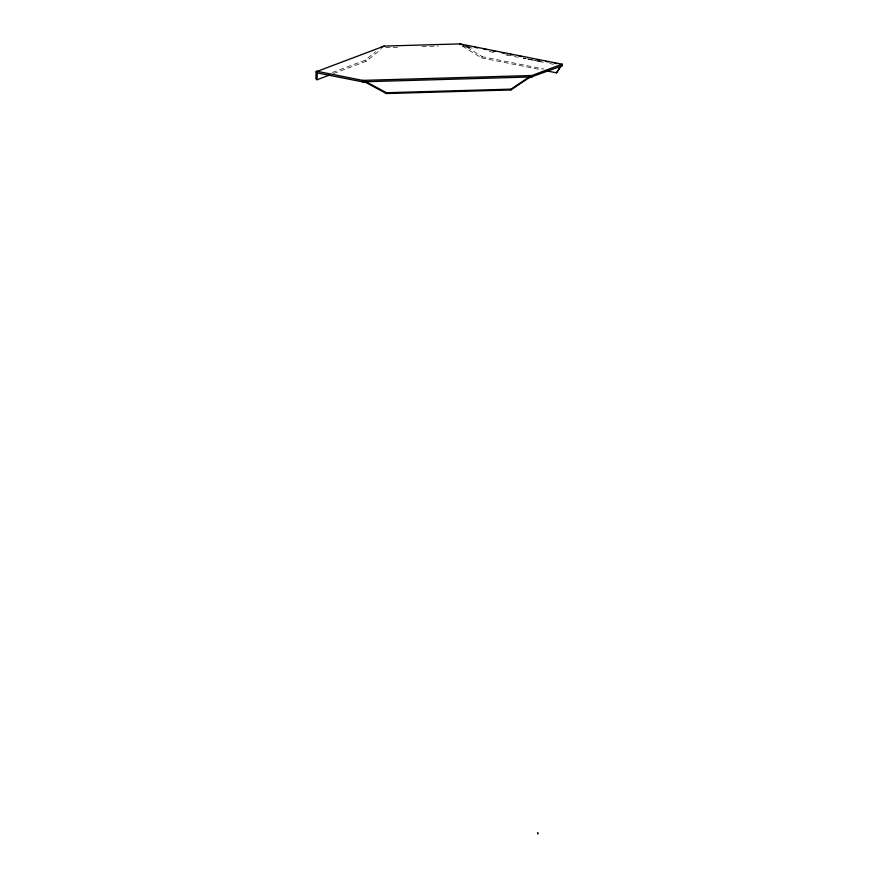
<?xml version="1.0" encoding="UTF-8"?>
<svg xmlns="http://www.w3.org/2000/svg" width="878" height="878" viewBox="0 0 878 878"><rect width="100%" height="100%" fill="white"/><g stroke="black" fill="none" stroke-linecap="round" stroke-linejoin="round"><path stroke-width="0.66" stroke-dasharray="4.39 3.29" d="M462.41 46.095L481.418 57.893L482.373 56.763L544.064 69.044M332.334 72.501L365.281 60.143L375.63 51.725M333.464 73.565L366.4 61.208L380.887 49.42M385.574 47.61L400.434 47.182M422.055 46.556L438.265 46.084M465.911 46.611L469.862 47.401M523.365 58.047L526.054 58.574M527.393 58.848L531.431 59.649M507.067 54.853L511.007 55.632M531.969 59.803L535.909 60.582M537.215 60.845L541.144 61.625M462.75 46.249L466.525 46.995M467.787 47.247L474.087 48.499M489.2 51.506L494.237 52.515M505.585 54.765L508.099 55.27M514.398 56.521L518.174 57.279M523.222 58.277L525.735 58.782M528.26 59.276L538.335 61.284M539.597 61.537L543.372 62.283M549.672 63.545L553.458 64.292M481.418 57.893L541.77 69.9M466.997 47.171L482.373 56.763M365.281 60.143L366.4 61.208"/><path stroke-width="1.32" d="M537.863 834.056L538.038 832.904M329.656 74.992L316.991 79.744L317.276 72.83L316.157 71.766L316.684 71.228L363.931 80.666L386.496 92.728L511.007 89.139L530.586 76.024L562.129 64.149L556.52 72.841L547.137 70.964M366.027 82.532L366.159 81.709L529.072 77.012L528.94 77.824L510.875 89.962L386.364 93.551L366.027 82.532L316.969 72.874L316.947 71.316M386.364 93.551L386.496 92.728M510.875 89.962L511.007 89.139M556.52 72.841L561.251 65.521M537.621 832.97L537.534 833.057M561.492 65.235L561.975 64.665M463.705 45.118L459.874 43.9L384.213 46.084L316.157 71.766L315.871 78.68L316.991 79.744M459.874 44.679L459.874 43.9L562.107 64.237L562.118 65.806L528.94 77.824M561.009 65.795L562.118 65.806M384.213 46.084L381.173 47.225L381.359 48.049M365.292 81.873L362.603 81.95L362.581 80.392L532.079 75.508L532.09 77.066L529.401 77.143M466.229 45.623L468.742 46.117M475.042 47.368L477.566 47.873M483.866 49.124L486.379 49.629M492.679 50.88L495.203 51.385M501.503 52.636L504.016 53.141M510.316 54.392L512.84 54.897M519.139 56.148L521.653 56.642M536.776 59.66L539.29 60.154M545.589 61.405L548.113 61.91M554.413 63.161L556.926 63.666"/></g></svg>
